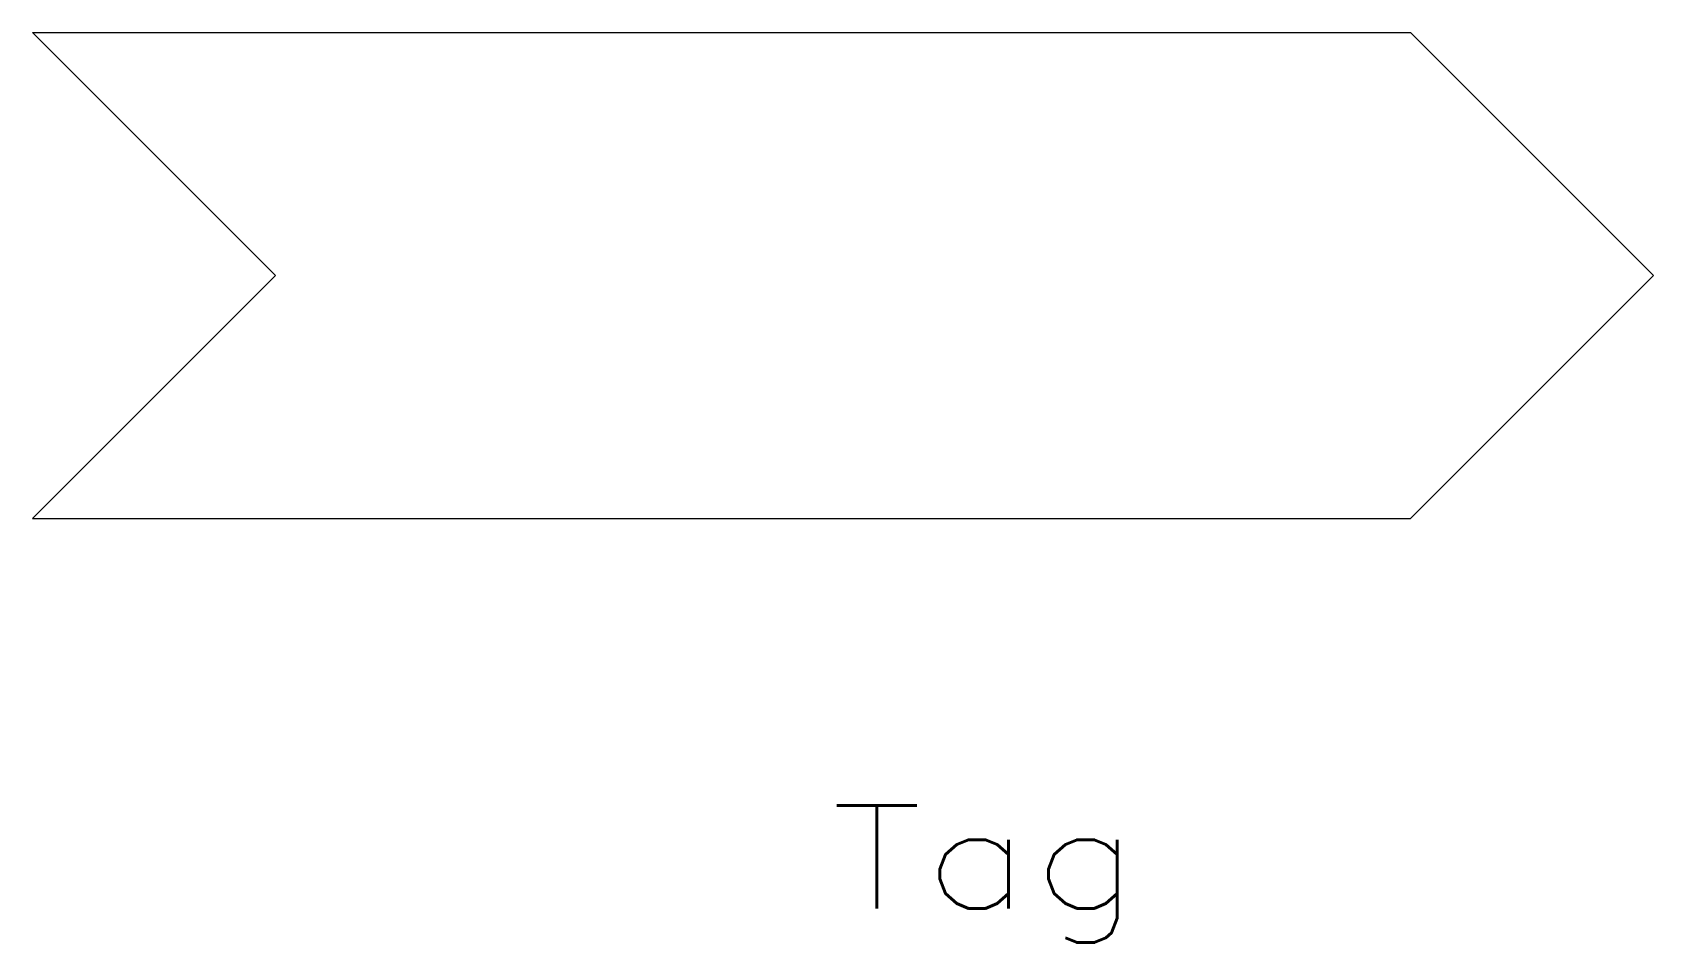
# Model space of a CAD drawing. Header units: inches. Extents: x -9.8 to 10.2, y -7.9 to 3.4.
import ezdxf
from ezdxf.enums import TextEntityAlignment as Align

# ---------------------------------------------------------------- set-up
doc = ezdxf.new("R2010")
doc.units = ezdxf.units.IN
doc.header["$MEASUREMENT"] = 0
doc.layers.get('0').update_dxf_attribs({"lineweight": 0})
doc.styles.add('_TCW_TXTSTY_1', font='TXT.SHX')

msp = doc.modelspace()

# ---------------------------------------------------------------- linework, layer by layer
at = {"linetype": 'Continuous'}
for p, q in [((-9.817, 3.367), (7.183, 3.367)), ((-9.817, 3.367), (-6.817, 0.367)), ((7.183, 3.367), (10.183, 0.367)), ((-9.817, -2.633), (-6.817, 0.367)), ((10.183, 0.367), (7.183, -2.633)), ((-9.817, -2.633), (7.183, -2.633))]:
    msp.add_line(p, q, dxfattribs=at)

# ---------------------------------------------------------------- texts
at = {"color": 7, "linetype": 'Continuous', "style": '_TCW_TXTSTY_1', "width": 1.166667}
msp.add_text('Tag', height=1.27, dxfattribs=at).set_placement((0.037, -7.447), (3.847, -7.447), align=Align.FIT)

doc.saveas('drawing.dxf')
